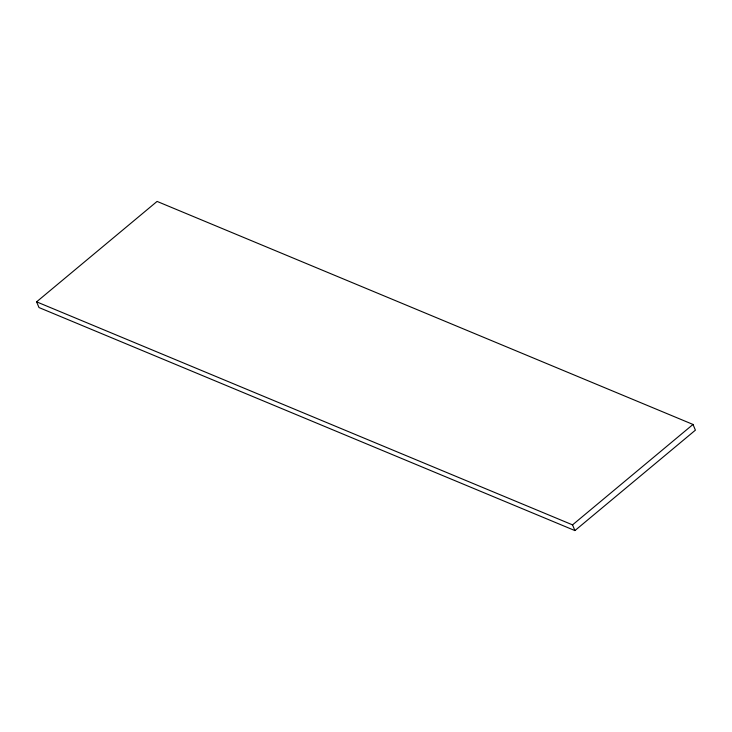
<?xml version="1.0" encoding="UTF-8"?>
<svg xmlns="http://www.w3.org/2000/svg" width="732" height="732" viewBox="0 0 732 732"><rect width="100%" height="100%" fill="white"/><g stroke="black" fill="none" stroke-linecap="round" stroke-linejoin="round"><path stroke-width="1.1" d="M36.6 301.84L157.078 201.419L693.012 424.45L695.4 430.16L574.922 530.581L38.988 307.55L36.6 301.84L572.543 524.871L574.922 530.581M572.543 524.871L693.012 424.45"/></g></svg>
